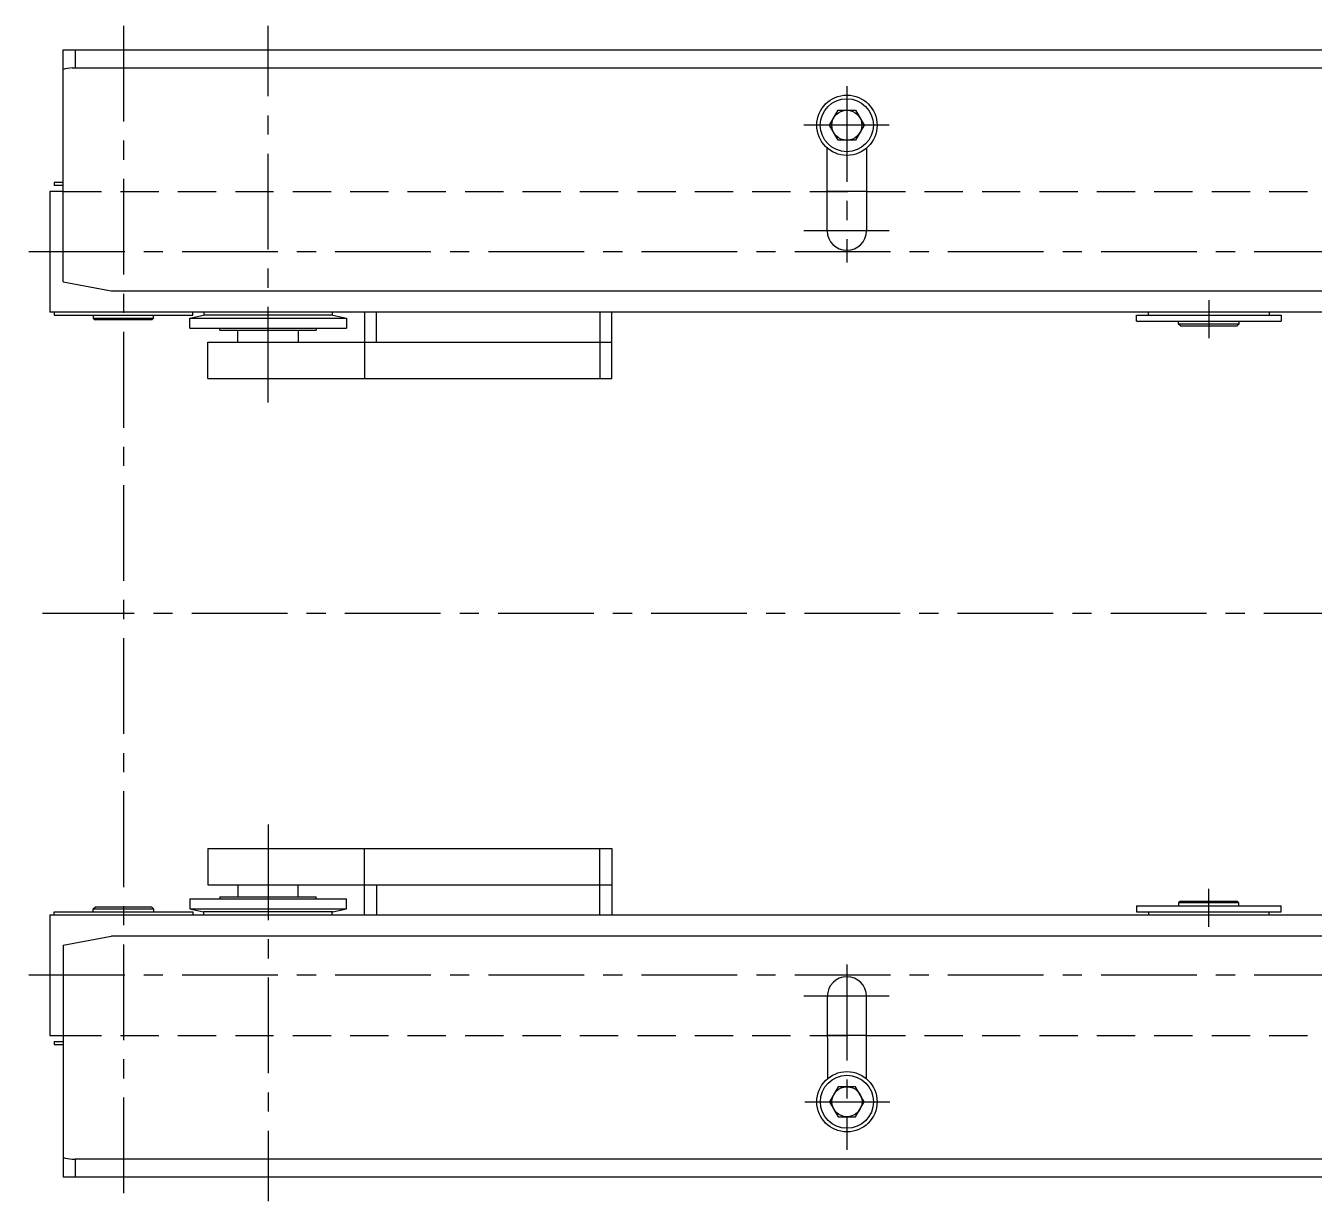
# Model space of a CAD drawing. Extents: x -5 to 1632, y -24 to 990.
# Drawn here: x 348.6 to 562.3, y 529.1 to 724.1 of the extents above; entities that cross this region are included whole.
import ezdxf

# ---------------------------------------------------------------- set-up
doc = ezdxf.new("R2010")
doc.units = 0
doc.header["$LTSCALE"] = 0.5
doc.linetypes.add('CENTER', pattern=[50.8, 31.75, -6.35, 6.35, -6.35])
doc.linetypes.add('DASHED', pattern=[19.05, 12.7, -6.35])
doc.layers.get('0').update_dxf_attribs({"linetype": 'CONTINUOUS'})
for name, color, linetype in [('MSM_CENTER', 1, 'CENTER'), ('MSM_CONTINUOUS', 7, 'CONTINUOUS'), ('MSM_DASHED', 4, 'DASHED')]:
    doc.layers.add(name, color=color, linetype=linetype)

msp = doc.modelspace()

# ---------------------------------------------------------------- linework, layer by layer
at = {"color": 7, "linetype": 'CONTINUOUS'}
for p, q in [((532.77, 675.1), (532.77, 676.1)), ((532.77, 676.1), (556.77, 676.1)), ((534.77, 676.1), (534.77, 676.6)), ((554.77, 676.6), (554.77, 676.1)), ((556.77, 676.1), (556.77, 675.1)), ((532.77, 675.1), (556.77, 675.1)), ((539.77, 674.6), (539.77, 675.1)), ((540.07, 674.3), (539.77, 674.6)), ((549.77, 674.6), (539.77, 674.6)), ((540.07, 674.3), (549.47, 674.3)), ((549.77, 674.6), (549.47, 674.3)), ((549.77, 675.1), (549.77, 674.6)), ((532.77, 578.1), (532.77, 577.1)), ((532.77, 578.1), (556.77, 578.1)), ((532.77, 577.1), (556.77, 577.1)), ((534.77, 577.1), (534.77, 576.6)), ((540.07, 578.9), (539.77, 578.6)), ((539.77, 578.6), (539.77, 578.1)), ((549.77, 578.6), (539.77, 578.6)), ((540.07, 578.9), (549.47, 578.9)), ((549.77, 578.6), (549.47, 578.9)), ((549.77, 578.1), (549.77, 578.6)), ((554.77, 576.6), (554.77, 577.1)), ((556.77, 577.1), (556.77, 578.1))]:
    msp.add_line(p, q, dxfattribs=at)
at = {"layer": 'MSM_CENTER'}
for p, q in [((364.77, 724.1), (364.77, 529.1)), ((388.77, 661.6), (388.77, 724.1)), ((484.77, 714.09), (484.77, 684.85)), ((491.76, 707.6), (477.62, 707.6)), ((491.76, 707.6), (477.62, 707.6)), ((491.75, 690.1), (477.61, 690.1)), ((1380.99, 686.6), (348.59, 686.6)), ((544.77, 678.6), (544.77, 672.3)), ((1280.99, 626.6), (351.36, 626.6)), ((388.77, 591.6), (388.77, 529.1)), ((544.77, 574.6), (544.77, 580.9)), ((1380.99, 566.6), (348.59, 566.6)), ((484.77, 568.35), (484.77, 537.65)), ((491.76, 563.1), (477.62, 563.1)), ((477.77, 545.6), (491.91, 545.6))]:
    msp.add_line(p, q, dxfattribs=at)
at = {"layer": 'MSM_CONTINUOUS'}
for p, q in [((354.77, 720.1), (1374.77, 720.1)), ((354.77, 681.6), (354.77, 720.1)), ((356.77, 720.1), (356.77, 717.1)), ((356.29, 717.1), (1373.27, 717.1)), ((481.87, 707.6), (483.31, 710.1)), ((483.31, 710.1), (486.2, 710.1)), ((486.2, 710.1), (487.64, 707.6)), ((483.31, 705.1), (481.87, 707.6)), ((487.64, 707.6), (486.2, 705.1)), ((481.5, 690.1), (481.5, 703.8)), ((486.2, 705.1), (483.31, 705.1)), ((488, 703.8), (488, 690.1)), ((352.57, 696.6), (352.57, 676.6)), ((354.77, 696.6), (352.57, 696.6)), ((353.27, 698.1), (353.27, 697.6)), ((354.77, 698.1), (353.27, 698.1)), ((354.77, 697.6), (353.27, 697.6)), ((488, 696.6), (481.5, 696.6)), ((354.77, 681.6), (362.77, 680.1)), ((362.79, 680.1), (1366.77, 680.1)), ((1376.97, 676.6), (352.57, 676.6)), ((353.27, 676.6), (353.27, 676.1)), ((353.27, 676.1), (376.27, 676.1)), ((359.77, 676.1), (359.77, 675.6)), ((359.77, 675.6), (360.07, 675.3)), ((359.77, 675.6), (369.77, 675.6)), ((369.47, 675.3), (360.07, 675.3)), ((369.47, 675.3), (369.77, 675.6)), ((369.77, 675.6), (369.77, 676.1)), ((375.77, 675.57), (378.04, 676.1)), ((375.77, 675.57), (401.77, 675.57)), ((375.77, 673.92), (375.77, 675.57)), ((376.27, 676.1), (376.27, 676.6)), ((399.49, 676.1), (378.04, 676.1)), ((378.11, 676.6), (378.11, 676.1)), ((399.42, 676.6), (399.42, 676.1)), ((399.49, 676.1), (401.77, 675.57)), ((401.77, 675.57), (401.77, 673.92)), ((404.77, 676.6), (404.77, 665.6)), ((406.77, 671.6), (406.77, 676.6)), ((443.77, 676.6), (443.77, 665.6)), ((445.77, 665.6), (445.77, 676.6)), ((375.77, 673.92), (401.77, 673.92)), ((380.77, 673.6), (380.77, 673.92)), ((380.77, 673.6), (396.77, 673.6)), ((383.77, 671.6), (383.77, 673.6)), ((393.77, 673.6), (393.77, 671.6)), ((396.77, 673.92), (396.77, 673.6)), ((378.77, 671.6), (445.77, 671.6)), ((378.77, 665.6), (378.77, 671.6)), ((378.77, 665.6), (445.77, 665.6)), ((378.77, 587.6), (445.77, 587.6)), ((378.77, 587.6), (378.77, 581.6)), ((404.77, 576.6), (404.77, 587.6)), ((443.77, 576.6), (443.77, 587.6)), ((445.77, 587.6), (445.77, 576.6)), ((378.77, 581.6), (445.77, 581.6)), ((383.77, 581.6), (383.77, 579.6)), ((393.77, 579.6), (393.77, 581.6)), ((406.77, 581.6), (406.77, 576.6)), ((375.77, 579.28), (401.77, 579.28)), ((375.77, 579.28), (375.77, 577.63)), ((380.77, 579.6), (396.77, 579.6)), ((380.77, 579.6), (380.77, 579.28)), ((396.77, 579.28), (396.77, 579.6)), ((401.77, 577.63), (401.77, 579.28)), ((353.27, 576.6), (353.27, 577.1)), ((353.27, 577.1), (376.27, 577.1)), ((359.77, 577.6), (360.07, 577.9)), ((359.77, 577.1), (359.77, 577.6)), ((359.77, 577.6), (369.77, 577.6)), ((369.47, 577.9), (360.07, 577.9)), ((369.47, 577.9), (369.77, 577.6)), ((369.77, 577.6), (369.77, 577.1)), ((375.77, 577.63), (401.77, 577.63)), ((375.77, 577.63), (378.04, 577.1)), ((376.27, 577.1), (376.27, 576.6)), ((399.49, 577.1), (378.04, 577.1)), ((378.11, 576.6), (378.11, 577.1)), ((399.42, 576.6), (399.42, 577.1)), ((399.49, 577.1), (401.77, 577.63)), ((352.57, 576.6), (352.57, 556.6)), ((352.59, 576.6), (1376.97, 576.6)), ((354.77, 571.6), (362.77, 573.1)), ((1366.77, 573.1), (362.79, 573.1)), ((354.77, 571.6), (354.77, 533.1)), ((481.51, 563.1), (481.52, 549.4)), ((488.02, 549.4), (488.01, 563.1)), ((352.57, 556.6), (354.77, 556.6)), ((353.27, 555.6), (353.27, 555.1)), ((353.27, 555.6), (354.77, 555.6)), ((488.02, 556.6), (481.52, 556.6)), ((353.27, 555.1), (354.77, 555.1)), ((483.32, 548.1), (481.88, 545.6)), ((486.21, 548.1), (483.32, 548.1)), ((487.65, 545.6), (486.21, 548.1)), ((481.88, 545.6), (483.32, 543.1)), ((486.21, 543.1), (487.65, 545.6)), ((483.32, 543.1), (486.21, 543.1)), ((356.27, 536.1), (356.77, 536.1)), ((356.77, 536.1), (356.77, 533.1)), ((1372.77, 536.1), (356.79, 536.1)), ((1374.77, 533.1), (354.79, 533.1))]:
    msp.add_line(p, q, dxfattribs=at)
for centre, radius in [((484.77, 707.6), 5), ((484.75, 707.6), 4.4), ((484.75, 707.6), 2.5), ((484.77, 545.6), 5), ((484.77, 545.6), 4.4), ((484.77, 545.6), 2.5)]:
    msp.add_circle(centre, radius, dxfattribs=at)
for centre, radius, start, end in [((356.27, 712.6), 4.5, 90, 109.4712), ((484.75, 690.1), 3.25, 180.008, 0.008), ((484.76, 563.1), 3.25, 0.008, 180.008), ((356.27, 540.6), 4.5, 250.5288, 270)]:
    msp.add_arc(centre, radius, start, end, dxfattribs=at)
at = {"layer": 'MSM_DASHED'}
for p, q in [((354.77, 696.6), (1374.77, 696.6)), ((354.77, 556.6), (1374.77, 556.6))]:
    msp.add_line(p, q, dxfattribs=at)

doc.saveas('drawing.dxf')
